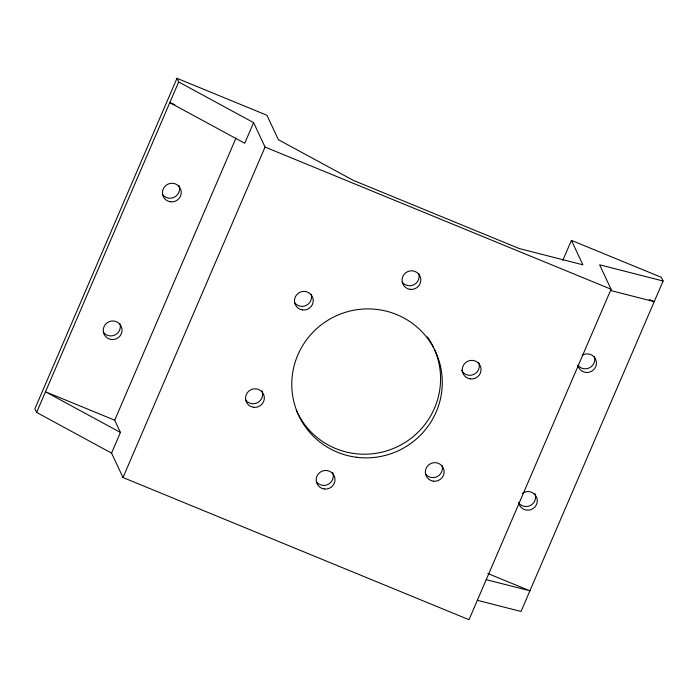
<?xml version="1.0" encoding="UTF-8"?>
<svg xmlns="http://www.w3.org/2000/svg" width="698" height="698" viewBox="0 0 698 698"><rect width="100%" height="100%" fill="white"/><g stroke="black" fill="none" stroke-linecap="round" stroke-linejoin="round"><path stroke-width="1.05" d="M562.806 260.398L571.418 240.374L582.874 264.812L519.391 248.601L353.31 180.363L278.38 139.705L266.933 115.266L176.969 78.298L34.9 408.766L36.619 412.431L111.549 453.089L122.996 477.528L469.012 619.702L611.073 289.234L599.626 264.795L663.1 281.006L521.031 611.465L477.327 600.306M36.619 412.431L178.679 81.963L176.969 78.298M111.549 453.089L120.422 432.437L114.699 420.213L235.994 138.056M178.679 81.963L253.61 122.621L244.728 143.273L169.806 102.623L174.814 104.683M122.996 477.528L265.057 147.069L253.61 122.621M610.514 290.49L654.218 301.658L649.21 299.599M486.209 579.654L529.913 590.813L487.789 573.503M571.418 240.374L661.381 277.333L663.1 281.006M265.057 147.069L611.073 289.234M114.699 420.213L45.501 391.779L120.422 432.437M434.339 349.166A75.48 74.267 -25.1 0 1 395.33 447.654A75.48 74.267 -25.1 0 1 296.292 410.267M427.446 336.916A75.48 74.267 -25.1 0 1 433.441 347.211M418.713 273.633A9.432 9.283 -25.1 0 1 402.179 282.123M311.134 294.242A9.432 9.283 -25.1 0 1 294.6 302.723M261.959 390.845A9.432 9.283 -25.1 0 1 245.696 400.094M332.614 472.529A9.432 9.283 -25.1 0 1 316.351 481.777M442.017 465.479A9.432 9.283 -25.1 0 1 425.483 473.968M478.671 362.428A9.432 9.283 -25.1 0 1 473.82 374.433A9.432 9.283 -25.1 0 1 461.544 370.306M594.347 356.695A9.432 9.283 -25.1 0 1 577.813 365.176A9.432 9.283 -25.1 0 0 590.046 371.964A9.432 9.283 -25.1 0 0 595.577 359.104A9.432 9.283 -25.1 0 0 582.097 355.326M534.886 493.626A9.432 9.283 -25.1 0 1 518.623 502.874M522.226 493.486A9.432 9.283 -25.1 0 1 536.134 496.322A9.432 9.283 -25.1 0 1 531.117 509.566A9.432 9.283 -25.1 0 1 518.658 502.892M119.943 323.785A9.432 9.283 -25.1 0 1 103.409 332.274M178.863 185.328A9.432 9.283 -25.1 0 1 162.599 194.576M356.355 457.242A75.48 74.267 -25.1 0 0 436.896 354.811A75.48 74.267 -25.1 0 0 307.853 338.102A75.48 74.267 -25.1 0 0 356.355 457.242M470.321 378.901A9.432 9.283 -25.1 0 0 480.39 366.092A9.432 9.283 -25.1 0 0 464.257 364.007A9.432 9.283 -25.1 0 0 470.321 378.901M433.397 481.184A9.432 9.283 -25.1 0 0 443.466 468.384A9.432 9.283 -25.1 0 0 427.333 466.29A9.432 9.283 -25.1 0 0 433.397 481.184M410.092 289.347A9.432 9.283 -25.1 0 0 420.161 276.539A9.432 9.283 -25.1 0 0 404.029 274.454A9.432 9.283 -25.1 0 0 410.092 289.347M302.513 309.947A9.432 9.283 -25.1 0 0 312.582 297.147A9.432 9.283 -25.1 0 0 296.449 295.053A9.432 9.283 -25.1 0 0 302.513 309.947M253.61 407.318A9.432 9.283 -25.1 0 0 263.67 394.51A9.432 9.283 -25.1 0 0 247.546 392.424A9.432 9.283 -25.1 0 0 253.61 407.318M324.265 489.001A9.432 9.283 -25.1 0 0 334.333 476.193A9.432 9.283 -25.1 0 0 318.201 474.108A9.432 9.283 -25.1 0 0 324.265 489.001M111.322 339.498A9.432 9.283 -25.1 0 0 121.391 326.69A9.432 9.283 -25.1 0 0 105.258 324.605A9.432 9.283 -25.1 0 0 111.322 339.498M170.513 201.801A9.432 9.283 -25.1 0 0 180.581 189.001A9.432 9.283 -25.1 0 0 164.449 186.907A9.432 9.283 -25.1 0 0 170.513 201.801"/></g></svg>
